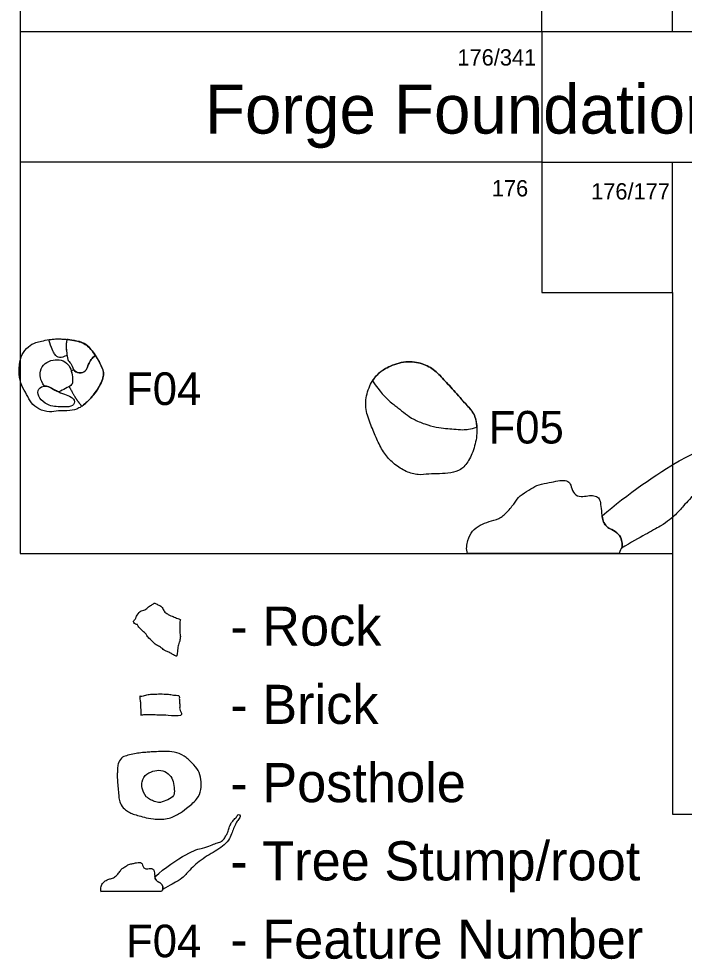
# Model space of a CAD drawing. Extents: x -290.1 to -249.4, y -285.3 to -250.8.
# Drawn here: x -290.02 to -279.82, y -284.22 to -269.8 of the extents above; entities that cross this region are included whole.
import ezdxf

# ---------------------------------------------------------------- set-up
doc = ezdxf.new("R2010")
doc.units = 0
for name, color, linetype in [('Feature Numbers', 7, 'Continuous'), ('Features', 7, 'Continuous'), ('Key Text', 7, 'Continuous'), ('Quadrats', 7, 'Continuous'), ('Text Labels', 7, 'Continuous'), ('Tree Stump', 7, 'Continuous'), ('Unit Numbers', 7, 'Continuous')]:
    doc.layers.add(name, color=color, linetype=linetype)

msp = doc.modelspace()

# ---------------------------------------------------------------- linework, layer by layer
at = {"layer": 'Features'}
for p, q in [((-289.284, -274.718), (-289.285, -274.718)), ((-289.282, -274.963), (-289.281, -274.963)), ((-289.182, -275.183), (-289.217, -275.204)), ((-289.628, -275.434), (-289.628, -275.435)), ((-282.997, -276.066), (-282.998, -276.066))]:
    msp.add_line(p, q, dxfattribs=at)
for points, degree in [([(-289.72, -274.757), (-289.778, -274.772), (-289.845, -274.795), (-289.964, -274.915), (-290.01, -275.053), (-290.028, -275.259), (-289.982, -275.431), (-289.9, -275.559), (-289.836, -275.697), (-289.726, -275.791), (-289.543, -275.843), (-289.424, -275.809), (-289.231, -275.817), (-289.103, -275.783), (-288.957, -275.671), (-288.792, -275.465), (-288.7, -275.25), (-288.755, -275.121), (-288.883, -274.898), (-289.012, -274.769), (-289.231, -274.718), (-289.497, -274.701), (-289.662, -274.741), (-289.72, -274.757)], 3), ([(-289.56, -274.722), (-289.538, -274.719), (-289.447, -274.708), (-289.353, -274.711), (-289.285, -274.718)], 3), ([(-289.281, -274.963), (-289.327, -274.984), (-289.41, -275.013), (-289.469, -274.958), (-289.523, -274.856), (-289.56, -274.722)], 3), ([(-289.285, -274.718), (-289.305, -274.827), (-289.279, -274.961), (-289.274, -275.051), (-289.204, -275.096), (-289.19, -275.213), (-289.057, -275.242), (-288.984, -275.19), (-288.957, -275.096), (-288.915, -275.025), (-288.877, -274.987), (-288.847, -274.966)], 3), ([(-289.285, -274.718), (-289.305, -274.827), (-289.29, -274.903), (-289.283, -274.956), (-289.282, -274.963)], 3), ([(-288.847, -274.966), (-288.859, -274.948), (-288.914, -274.867), (-289.012, -274.769), (-289.172, -274.732), (-289.269, -274.72), (-289.284, -274.718)], 3), ([(-289.628, -275.435), (-289.698, -275.334), (-289.708, -275.189), (-289.625, -275.079), (-289.497, -275.027), (-289.369, -275.027), (-289.259, -275.096), (-289.213, -275.199), (-289.195, -275.328), (-289.195, -275.422), (-289.31, -275.468), (-289.373, -275.51), (-289.41, -275.524)], 3), ([(-288.847, -274.966), (-288.877, -274.987), (-288.915, -275.025), (-288.957, -275.096), (-288.984, -275.19), (-289.057, -275.242), (-289.154, -275.221), (-289.179, -275.188), (-289.182, -275.183)], 3), ([(-289.055, -275.743), (-289.023, -275.721), (-288.939, -275.649), (-288.792, -275.465), (-288.7, -275.25), (-288.75, -275.133), (-288.817, -275.013), (-288.847, -274.967)], 3), ([(-284.518, -275.254), (-284.548, -275.284), (-284.615, -275.353), (-284.716, -275.62), (-284.698, -275.851), (-284.597, -276.092), (-284.515, -276.298), (-284.405, -276.496), (-284.267, -276.633), (-284.084, -276.753), (-283.892, -276.805), (-283.736, -276.779), (-283.571, -276.779), (-283.397, -276.77), (-283.241, -276.727), (-283.122, -276.59), (-283.022, -276.358), (-282.985, -276.092), (-283.022, -275.869), (-283.15, -275.731), (-283.361, -275.491), (-283.525, -275.31), (-283.681, -275.156), (-283.883, -275.061), (-284.157, -275.053), (-284.432, -275.173), (-284.487, -275.224), (-284.518, -275.254)], 3), ([(-282.998, -276.066), (-283.001, -275.998), (-283.028, -275.863), (-283.15, -275.731), (-283.361, -275.491), (-283.525, -275.31), (-283.681, -275.156), (-283.883, -275.061), (-284.157, -275.053), (-284.432, -275.173), (-284.51, -275.246), (-284.571, -275.307), (-284.599, -275.352)], 3), ([(-289.217, -275.204), (-289.207, -275.243), (-289.195, -275.328), (-289.195, -275.403), (-289.237, -275.433), (-289.251, -275.441)], 3), ([(-284.599, -275.351), (-284.481, -275.529), (-284.329, -275.679), (-284.21, -275.764), (-284.095, -275.861), (-283.976, -275.946), (-283.798, -276.016), (-283.617, -276.069), (-283.474, -276.083), (-283.352, -276.092), (-283.219, -276.109), (-283.102, -276.095), (-282.997, -276.066)], 3), ([(-289.577, -275.442), (-289.613, -275.431), (-289.68, -275.431), (-289.753, -275.525), (-289.689, -275.654), (-289.552, -275.74), (-289.451, -275.748), (-289.332, -275.757), (-289.176, -275.748), (-289.158, -275.645), (-289.24, -275.585), (-289.35, -275.551), (-289.469, -275.499), (-289.542, -275.454), (-289.577, -275.442)], 3), ([(-289.41, -275.524), (-289.43, -275.515), (-289.487, -275.487), (-289.56, -275.442), (-289.612, -275.434), (-289.628, -275.434)], 3), ([(-289.251, -275.441), (-289.179, -275.573), (-289.122, -275.664), (-289.056, -275.743)], 2)]:
    msp.add_open_spline(points, degree=degree, dxfattribs=at)
at = {"layer": 'Key Text'}
for p, q in [((-288.068, -281.732), (-288.068, -281.733)), ((-287.936, -282.958), (-287.936, -282.959)), ((-288.762, -283.188), (-288.761, -283.189))]:
    msp.add_line(p, q, dxfattribs=at)
msp.add_lwpolyline([(-287.832, -283.188), (-288.762, -283.188)], dxfattribs=at)
for points in [[(-287.554, -279.341), (-287.551, -279.326), (-287.541, -279.26), (-287.55, -279.253), (-287.552, -279.199), (-287.553, -279.121), (-287.553, -279.078), (-287.553, -279.017), (-287.534, -279.017), (-287.599, -278.994), (-287.682, -278.958), (-287.7, -278.957), (-287.737, -278.93), (-287.8, -278.895), (-287.816, -278.823), (-287.876, -278.793), (-287.931, -278.768), (-287.944, -278.76), (-287.971, -278.784), (-288.036, -278.816), (-288.083, -278.877), (-288.166, -278.871), (-288.224, -278.98), (-288.229, -278.998), (-288.269, -279.045), (-288.261, -279.056), (-288.236, -279.097), (-288.198, -279.083), (-288.197, -279.121), (-288.1, -279.212), (-288.063, -279.238), (-288.054, -279.282), (-287.965, -279.354), (-287.94, -279.388), (-287.855, -279.434), (-287.819, -279.461), (-287.796, -279.489), (-287.751, -279.501), (-287.69, -279.532), (-287.653, -279.556), (-287.614, -279.573), (-287.604, -279.579), (-287.599, -279.563), (-287.593, -279.548), (-287.582, -279.418), (-287.577, -279.412), (-287.56, -279.352), (-287.557, -279.357), (-287.554, -279.341)], [(-287.733, -280.486), (-287.675, -280.49), (-287.474, -280.507), (-287.571, -280.398), (-287.544, -280.35), (-287.561, -280.279), (-287.561, -280.201), (-287.559, -280.178), (-287.603, -280.18), (-287.695, -280.165), (-287.757, -280.156), (-287.885, -280.157), (-287.971, -280.157), (-288.039, -280.163), (-288.113, -280.188), (-288.158, -280.194), (-288.167, -280.169), (-288.156, -280.265), (-288.149, -280.312), (-288.148, -280.426), (-288.143, -280.475), (-288.158, -280.487), (-288.065, -280.47), (-288.012, -280.479), (-287.958, -280.477), (-287.904, -280.479), (-287.861, -280.481), (-287.821, -280.479), (-287.79, -280.481), (-287.733, -280.486)], [(-288.498, -281.227), (-288.488, -281.198), (-288.451, -281.129), (-288.375, -281.103), (-288.274, -281.079), (-288.176, -281.061), (-288.072, -281.051), (-287.99, -281.046), (-287.922, -281.042), (-287.781, -281.038), (-287.643, -281.039), (-287.481, -281.099), (-287.366, -281.216), (-287.261, -281.328), (-287.228, -281.462), (-287.22, -281.628), (-287.277, -281.77), (-287.464, -281.923), (-287.559, -281.994), (-287.733, -282.083), (-287.978, -282.079), (-288.099, -282.046), (-288.203, -282.018), (-288.291, -281.992), (-288.353, -281.956), (-288.42, -281.91), (-288.484, -281.807), (-288.487, -281.735), (-288.498, -281.629), (-288.508, -281.519), (-288.514, -281.412), (-288.51, -281.339), (-288.508, -281.301), (-288.507, -281.256), (-288.498, -281.227)], [(-288.068, -281.733), (-288.138, -281.632), (-288.148, -281.487), (-288.065, -281.377), (-287.937, -281.325), (-287.809, -281.325), (-287.699, -281.394), (-287.653, -281.497), (-287.635, -281.626), (-287.635, -281.72), (-287.735, -281.784), (-287.813, -281.808), (-287.85, -281.822)], [(-287.85, -281.822), (-287.892, -281.825), (-287.944, -281.803), (-288.005, -281.782), (-288.042, -281.751), (-288.068, -281.732)], [(-287.936, -282.959), (-287.784, -282.827), (-287.403, -282.563), (-287.189, -282.518), (-287.079, -282.48), (-286.991, -282.443), (-286.923, -282.427), (-286.873, -282.382), (-286.837, -282.316), (-286.82, -282.282), (-286.797, -282.203), (-286.771, -282.15), (-286.758, -282.122), (-286.705, -282.068), (-286.666, -282.018), (-286.657, -281.998), (-286.613, -282.018), (-286.653, -282.084), (-286.692, -282.134), (-286.732, -282.225), (-286.758, -282.299), (-286.798, -282.402), (-286.894, -282.493), (-287.013, -282.571), (-287.132, -282.637), (-287.26, -282.728), (-287.356, -282.81), (-287.444, -282.905), (-287.48, -282.946), (-287.557, -283.015), (-287.698, -283.086), (-287.817, -283.157)], [(-288.761, -283.189), (-288.772, -283.162), (-288.76, -283.104), (-288.736, -283.05), (-288.682, -283.013), (-288.631, -282.992), (-288.567, -282.98), (-288.518, -282.936), (-288.47, -282.877), (-288.444, -282.834), (-288.382, -282.801), (-288.339, -282.769), (-288.275, -282.758), (-288.218, -282.745), (-288.17, -282.738), (-288.137, -282.748), (-288.126, -282.776), (-288.109, -282.828), (-288.065, -282.845), (-288.021, -282.832), (-287.984, -282.834), (-287.956, -282.846), (-287.945, -282.874), (-287.941, -282.926), (-287.932, -282.985), (-287.919, -283.013), (-287.898, -283.034), (-287.855, -283.05), (-287.819, -283.09), (-287.812, -283.13), (-287.812, -283.152), (-287.824, -283.17), (-287.832, -283.188)], [(-287.817, -283.158), (-287.817, -283.156), (-287.812, -283.146), (-287.812, -283.13), (-287.819, -283.09), (-287.855, -283.05), (-287.898, -283.034), (-287.919, -283.013), (-287.93, -282.99), (-287.934, -282.966), (-287.936, -282.958)]]:
    msp.add_open_spline(points, degree=3, dxfattribs=at)
at = {"layer": 'Quadrats'}
for p, q in [((-282, -270), (-282, -262)), ((-280, -270), (-280, -262)), ((-282, -270), (-290, -270)), ((-282, -270), (-282, -272)), ((-280, -270), (-282, -270)), ((-272, -270), (-280, -270)), ((-282, -272), (-290, -272)), ((-282, -272), (-270, -272)), ((-282, -272), (-282, -274)), ((-280, -274), (-280, -272)), ((-282, -274), (-280, -274)), ((-280, -274), (-280, -278))]:
    msp.add_line(p, q, dxfattribs=at)
msp.add_lwpolyline([(-260, -262), (-290, -262), (-290, -270), (-290, -272), (-290, -278), (-280, -278), (-280, -282), (-272, -282), (-270, -282), (-259, -282), (-259, -278), (-260, -278), (-260, -274), (-260, -272), (-260, -270), (-260, -262)], dxfattribs=at)
at = {"layer": 'Tree Stump'}
for p, q in [((-281.079, -277.425), (-281.078, -277.426)), ((-283.143, -278), (-283.142, -278.002))]:
    msp.add_line(p, q, dxfattribs=at)
msp.add_lwpolyline([(-280.818, -278), (-283.143, -278)], dxfattribs=at)
for points in [[(-281.078, -277.426), (-280.699, -277.096), (-279.746, -276.436), (-279.212, -276.323), (-278.937, -276.23), (-278.717, -276.137), (-278.546, -276.096), (-278.421, -275.985), (-278.332, -275.818), (-278.288, -275.735), (-278.231, -275.536), (-278.167, -275.405), (-278.134, -275.333), (-278.002, -275.199), (-277.904, -275.075), (-277.882, -275.024), (-277.772, -275.075), (-277.871, -275.24), (-277.969, -275.364), (-278.068, -275.591), (-278.134, -275.777), (-278.233, -276.034), (-278.475, -276.261), (-278.772, -276.457), (-279.069, -276.622), (-279.388, -276.849), (-279.63, -277.055), (-279.85, -277.292), (-279.938, -277.395), (-280.131, -277.567), (-280.485, -277.743), (-280.782, -277.922)], [(-283.142, -278.002), (-283.168, -277.934), (-283.138, -277.79), (-283.078, -277.653), (-282.945, -277.562), (-282.816, -277.509), (-282.656, -277.478), (-282.533, -277.369), (-282.413, -277.222), (-282.35, -277.113), (-282.193, -277.032), (-282.087, -276.951), (-281.927, -276.923), (-281.784, -276.892), (-281.665, -276.873), (-281.581, -276.898), (-281.555, -276.97), (-281.511, -277.098), (-281.402, -277.141), (-281.292, -277.11), (-281.199, -277.113), (-281.129, -277.144), (-281.102, -277.213), (-281.092, -277.344), (-281.069, -277.491), (-281.036, -277.562), (-280.983, -277.615), (-280.876, -277.653), (-280.786, -277.753), (-280.77, -277.853), (-280.77, -277.909), (-280.8, -277.953), (-280.818, -278)], [(-280.782, -277.923), (-280.781, -277.92), (-280.77, -277.895), (-280.77, -277.853), (-280.786, -277.753), (-280.876, -277.653), (-280.983, -277.615), (-281.036, -277.562), (-281.063, -277.504), (-281.075, -277.444), (-281.079, -277.425)]]:
    msp.add_open_spline(points, degree=3, dxfattribs=at)

# ---------------------------------------------------------------- texts
at = {"layer": 'Feature Numbers'}
for s, p in [('F04', (-288.377, -275.724)), ('F05', (-282.818, -276.315))]:
    msp.add_text(s, height=0.5, dxfattribs=at).set_placement(p)
at = {"layer": 'Key Text'}
for s, height, p in [('- Rock', 0.6, (-286.78, -279.416)), ('- Brick', 0.6, (-286.78, -280.616)), ('- Posthole', 0.6, (-286.78, -281.816)), ('- Tree Stump/root', 0.6, (-286.78, -283.016)), ('F04', 0.5, (-288.377, -284.195)), ('- Feature Number', 0.6, (-286.78, -284.216))]:
    msp.add_text(s, height=height, dxfattribs=at).set_placement(p)
at = {"layer": 'Text Labels'}
msp.add_text('Forge Foundation', height=0.75, dxfattribs=at).set_placement((-287.167, -271.561))
at = {"layer": 'Unit Numbers'}
for s, p in [('176/341', (-283.297, -270.517)), ('176', (-282.77, -272.525)), ('176/177', (-281.247, -272.572))]:
    msp.add_text(s, height=0.25, dxfattribs=at).set_placement(p)

doc.saveas('drawing.dxf')
